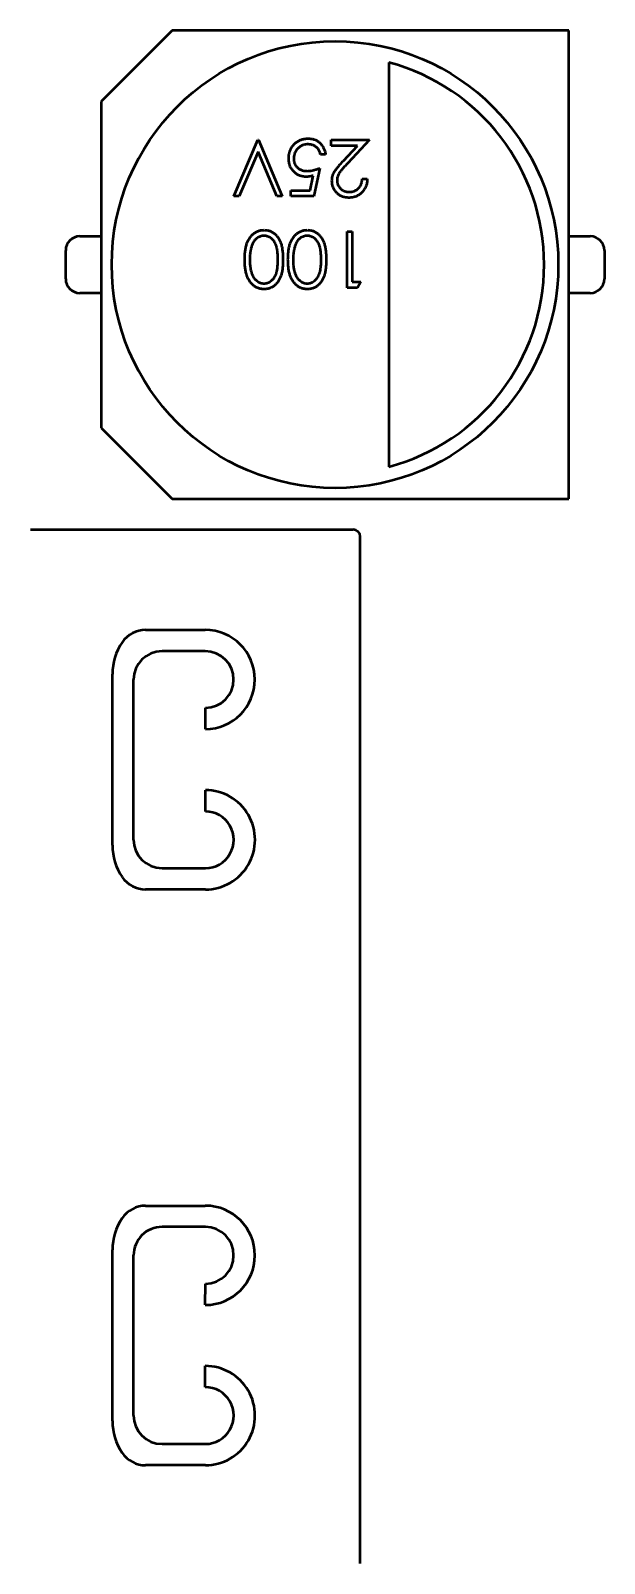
# Model space of a CAD drawing. Header units: inches. Extents: x 5.31 to 11.69, y 3.53 to 7.47.
# Drawn here: x 5.996 to 6.315, y 5.417 to 6.268 of the extents above; entities that cross this region are included whole.
import ezdxf

# ---------------------------------------------------------------- set-up
doc = ezdxf.new("R2010")
doc.units = ezdxf.units.IN
doc.header["$MEASUREMENT"] = 0
doc.layers.add('Visible (ANSI)', color=7, linetype='Continuous', lineweight=50)

msp = doc.modelspace()

# ---------------------------------------------------------------- linework, layer by layer
at = {"layer": 'Visible (ANSI)'}
for p, q in [((6.07439, 6.2684), (6.03502, 6.22903)), ((6.29486, 6.2684), (6.07439, 6.2684)), ((6.29486, 6.00855), (6.29486, 6.2684)), ((6.19484, 6.2507), (6.19484, 6.02625)), ((6.03502, 6.22903), (6.03502, 6.04792)), ((6.10877, 6.17645), (6.12199, 6.2077)), ((6.12199, 6.2077), (6.12239, 6.2077)), ((6.12239, 6.2077), (6.13561, 6.17645)), ((6.16285, 6.20449), (6.16285, 6.2077)), ((6.16285, 6.2077), (6.18409, 6.2077)), ((6.17739, 6.20449), (6.16285, 6.20449)), ((6.16958, 6.19615), (6.17739, 6.20449)), ((6.18409, 6.2077), (6.17197, 6.19476)), ((6.12219, 6.20107), (6.11177, 6.17645)), ((6.1326, 6.17645), (6.12219, 6.20107)), ((6.15965, 6.19968), (6.15684, 6.19968)), ((6.15105, 6.17965), (6.15273, 6.18787)), ((6.15644, 6.19207), (6.15324, 6.17645)), ((6.14042, 6.17645), (6.14042, 6.17965)), ((6.14042, 6.17965), (6.15105, 6.17965)), ((6.18008, 6.18606), (6.18288, 6.18606)), ((6.11177, 6.17645), (6.10877, 6.17645)), ((6.13561, 6.17645), (6.1326, 6.17645)), ((6.15324, 6.17645), (6.14042, 6.17645)), ((6.0232, 6.15422), (6.03502, 6.15422)), ((6.17167, 6.12567), (6.17167, 6.15692)), ((6.17167, 6.15692), (6.17447, 6.15692)), ((6.17447, 6.15692), (6.17447, 6.12888)), ((6.29486, 6.15422), (6.30667, 6.15422)), ((6.01533, 6.1306), (6.01533, 6.14635)), ((6.31454, 6.14635), (6.31454, 6.1306)), ((6.17447, 6.12888), (6.17928, 6.12888)), ((6.17928, 6.12888), (6.17745, 6.12567)), ((6.03502, 6.12273), (6.0232, 6.12273)), ((6.17745, 6.12567), (6.17167, 6.12567)), ((6.30667, 6.12273), (6.29486, 6.12273)), ((6.03502, 6.04792), (6.07439, 6.00855)), ((6.07439, 6.00855), (6.29486, 6.00855)), ((5.99587, 5.99145), (6.175, 5.99145)), ((6.17894, 5.41744), (6.17894, 5.98752)), ((6.05974, 5.93569), (6.09285, 5.93569)), ((6.09285, 5.92388), (6.06884, 5.92388)), ((6.04128, 5.81618), (6.04128, 5.9111)), ((6.05309, 5.81915), (6.05309, 5.90813)), ((6.09293, 5.88057), (6.09293, 5.89238)), ((6.09293, 5.8349), (6.09293, 5.84671)), ((6.06884, 5.8034), (6.09293, 5.8034)), ((6.09293, 5.79159), (6.05974, 5.79159)), ((6.05974, 5.616), (6.09288, 5.616)), ((6.09292, 5.60419), (6.06888, 5.60425)), ((6.04128, 5.49649), (6.04128, 5.59141)), ((6.05309, 5.49947), (6.05309, 5.5885)), ((6.09289, 5.56088), (6.09292, 5.57269)), ((6.09278, 5.51521), (6.09281, 5.52702)), ((6.06884, 5.48372), (6.09292, 5.48372)), ((6.09292, 5.47191), (6.05974, 5.47191))]:
    msp.add_line(p, q, dxfattribs=at)
msp.add_circle((6.16494, 6.13848), 0.12402, dxfattribs=at)
for centre, radius, start, end in [((6.16494, 6.13848), 0.11614, 284.91921, 75.08079), ((6.0232, 6.14635), 0.00787, 90, 180), ((6.30667, 6.14635), 0.00787, 0, 90), ((6.0232, 6.1306), 0.00787, 180, 270), ((6.30667, 6.1306), 0.00787, 270, 0), ((6.175, 5.98752), 0.00394, 0, 90), ((6.05974, 5.91994), 0.01575, 90, 145.85714), ((6.09285, 5.90813), 0.02756, 270.15811, 90.00063), ((6.07278, 5.9111), 0.0315, 145.85714, 180), ((6.06884, 5.90813), 0.01575, 90.00111, 180), ((6.09285, 5.90813), 0.01575, 270.27693, 90.00111), ((6.09293, 5.81915), 0.02756, 270, 90.00073), ((6.09293, 5.81915), 0.01575, 269.99967, 90.00152), ((6.07278, 5.81618), 0.0315, 180, 214.14243), ((6.06884, 5.81915), 0.01575, 180, 270), ((6.05974, 5.80734), 0.01575, 214.14243, 269.99981), ((6.07278, 5.59141), 0.0315, 145.85757, 180), ((6.05974, 5.60025), 0.01575, 90, 145.85757), ((6.09288, 5.58844), 0.02756, 270.0193, 90.00018), ((6.06884, 5.5885), 0.01575, 89.86487, 180), ((6.09288, 5.58844), 0.01575, 270.13513, 89.86487), ((6.09292, 5.49947), 0.02756, 270, 90.22399), ((6.09292, 5.49947), 0.01575, 269.99989, 90.49335), ((6.06884, 5.49947), 0.01575, 180, 270), ((6.07278, 5.49649), 0.0315, 180, 214.14231), ((6.05974, 5.48765), 0.01575, 214.14231, 269.99994)]:
    msp.add_arc(centre, radius, start, end, dxfattribs=at)
for points, knots in [([(6.13922, 6.19749), (6.13922, 6.19774), (6.13923, 6.19825), (6.13929, 6.199), (6.13941, 6.19973), (6.13956, 6.20045), (6.13977, 6.20115), (6.14001, 6.20184), (6.1403, 6.20251), (6.14064, 6.20316), (6.141, 6.20379), (6.14141, 6.20437), (6.14184, 6.20493), (6.14231, 6.20545), (6.14281, 6.20592), (6.14334, 6.20636), (6.1439, 6.20677), (6.1445, 6.20713), (6.14511, 6.20746), (6.14576, 6.20773), (6.14643, 6.20797), (6.14712, 6.20816), (6.14783, 6.20831), (6.14857, 6.20842), (6.14934, 6.20849), (6.14985, 6.2085), (6.15011, 6.2085)], [0, 0, 0, 0, 0.044016, 0.087438, 0.130124, 0.172561, 0.214218, 0.256302, 0.298444, 0.340536, 0.382404, 0.423614, 0.464223, 0.504052, 0.543842, 0.583548, 0.623078, 0.663214, 0.703538, 0.743927, 0.784532, 0.825742, 0.867752, 0.910741, 0.954912, 1, 1, 1, 1]), ([(6.14995, 6.20529), (6.14968, 6.20529), (6.14916, 6.20527), (6.14838, 6.20516), (6.14764, 6.20499), (6.14692, 6.20474), (6.14623, 6.20442), (6.14557, 6.20402), (6.14494, 6.20356), (6.14435, 6.20304), (6.1438, 6.20246), (6.14332, 6.20184), (6.14292, 6.20117), (6.14259, 6.20048), (6.14233, 6.19975), (6.14215, 6.19899), (6.14204, 6.19819), (6.14203, 6.19765), (6.14202, 6.19737)], [0, 0, 0, 0, 0.064204, 0.126419, 0.187672, 0.248041, 0.308337, 0.36969, 0.431725, 0.49597, 0.559779, 0.622313, 0.683925, 0.745104, 0.806749, 0.869093, 0.933293, 1, 1, 1, 1]), ([(6.15684, 6.19968), (6.15677, 6.19998), (6.15664, 6.20055), (6.15635, 6.20136), (6.156, 6.20208), (6.15557, 6.20271), (6.15507, 6.20327), (6.15449, 6.20377), (6.15384, 6.20422), (6.15313, 6.20459), (6.15237, 6.20491), (6.15158, 6.20513), (6.15077, 6.20527), (6.15022, 6.20528), (6.14995, 6.20529)], [0, 0, 0, 0, 0.094686, 0.181992, 0.264373, 0.341639, 0.418558, 0.496448, 0.577307, 0.661447, 0.746668, 0.831367, 0.915207, 1, 1, 1, 1]), ([(6.15011, 6.2085), (6.15043, 6.20849), (6.15104, 6.20848), (6.15194, 6.20835), (6.1528, 6.20817), (6.15362, 6.2079), (6.15441, 6.20755), (6.15516, 6.20712), (6.15587, 6.20662), (6.15654, 6.20605), (6.15716, 6.20541), (6.15771, 6.20473), (6.1582, 6.204), (6.15863, 6.20323), (6.15899, 6.20241), (6.15927, 6.20154), (6.1595, 6.20063), (6.1596, 6.2), (6.15965, 6.19968)], [0, 0, 0, 0, 0.06543, 0.128725, 0.190261, 0.250757, 0.310855, 0.370776, 0.431883, 0.493799, 0.556167, 0.617293, 0.678627, 0.740678, 0.80296, 0.866786, 0.932338, 1, 1, 1, 1]), ([(6.14905, 6.18726), (6.1487, 6.18727), (6.14801, 6.18729), (6.14701, 6.18743), (6.14605, 6.18764), (6.14514, 6.18797), (6.14428, 6.18837), (6.14347, 6.18887), (6.1427, 6.18945), (6.14198, 6.19012), (6.14133, 6.19086), (6.14077, 6.19166), (6.14028, 6.1925), (6.1399, 6.19341), (6.13958, 6.19435), (6.13938, 6.19536), (6.13924, 6.1964), (6.13922, 6.19712), (6.13922, 6.19749)], [0, 0, 0, 0, 0.0658, 0.12938, 0.190783, 0.251293, 0.31082, 0.37037, 0.43076, 0.492598, 0.554813, 0.61609, 0.676931, 0.738289, 0.800784, 0.864793, 0.931053, 1, 1, 1, 1]), ([(6.14202, 6.19737), (6.14203, 6.19712), (6.14204, 6.19663), (6.14213, 6.19591), (6.14229, 6.19523), (6.14252, 6.19459), (6.14281, 6.19398), (6.14317, 6.19341), (6.14358, 6.19287), (6.14407, 6.19238), (6.1446, 6.19192), (6.14518, 6.19154), (6.14581, 6.19121), (6.14647, 6.19094), (6.14718, 6.19072), (6.14794, 6.19058), (6.14873, 6.19049), (6.14928, 6.19048), (6.14956, 6.19047)], [0, 0, 0, 0, 0.065358, 0.127389, 0.188368, 0.24723, 0.305649, 0.363332, 0.422657, 0.482689, 0.543308, 0.604132, 0.664984, 0.727232, 0.791447, 0.858042, 0.92703, 1, 1, 1, 1]), ([(6.16325, 6.18494), (6.16327, 6.18537), (6.1633, 6.18623), (6.16356, 6.1875), (6.16396, 6.18873), (6.16444, 6.18972), (6.16492, 6.19052), (6.16536, 6.19117), (6.16588, 6.19188), (6.16647, 6.19264), (6.16714, 6.19344), (6.16788, 6.1943), (6.1687, 6.19521), (6.16928, 6.19583), (6.16958, 6.19615)], [0, 0, 0, 0, 0.098701, 0.195671, 0.29242, 0.391339, 0.444459, 0.504225, 0.570348, 0.642914, 0.72229, 0.807923, 0.90047, 1, 1, 1, 1]), ([(6.15273, 6.18787), (6.1524, 6.18778), (6.15176, 6.1876), (6.15081, 6.18741), (6.14991, 6.18729), (6.14933, 6.18727), (6.14905, 6.18726)], [0, 0, 0, 0, 0.275068, 0.532901, 0.773973, 1, 1, 1, 1]), ([(6.14956, 6.19047), (6.1498, 6.19047), (6.1503, 6.19049), (6.15107, 6.19056), (6.15187, 6.19069), (6.15271, 6.19087), (6.15359, 6.19109), (6.15451, 6.19137), (6.15547, 6.1917), (6.15611, 6.19194), (6.15644, 6.19207)], [0, 0, 0, 0, 0.102203, 0.211023, 0.3251, 0.446502, 0.573788, 0.708901, 0.850358, 1, 1, 1, 1]), ([(6.17197, 6.19476), (6.17167, 6.19446), (6.17111, 6.19386), (6.1703, 6.193), (6.16958, 6.1922), (6.16894, 6.19146), (6.16839, 6.19078), (6.1679, 6.19017), (6.16751, 6.18961), (6.16708, 6.18896), (6.16667, 6.18817), (6.16631, 6.1872), (6.1661, 6.1862), (6.16607, 6.18552), (6.16606, 6.18519)], [0, 0, 0, 0, 0.110803, 0.212829, 0.306101, 0.390647, 0.466924, 0.534481, 0.593587, 0.644557, 0.7362, 0.825024, 0.911986, 1, 1, 1, 1]), ([(6.17269, 6.17565), (6.17235, 6.17565), (6.17168, 6.17567), (6.1707, 6.17581), (6.16976, 6.17601), (6.16888, 6.17632), (6.16804, 6.17671), (6.16726, 6.17719), (6.16652, 6.17775), (6.16586, 6.1784), (6.16524, 6.1791), (6.16472, 6.17985), (6.16426, 6.18062), (6.16389, 6.18142), (6.16361, 6.18226), (6.1634, 6.18312), (6.16328, 6.18402), (6.16326, 6.18463), (6.16325, 6.18494)], [0, 0, 0, 0, 0.06948, 0.136525, 0.200801, 0.263983, 0.325711, 0.387271, 0.449493, 0.512955, 0.576266, 0.637575, 0.697901, 0.757558, 0.816588, 0.876646, 0.937286, 1, 1, 1, 1]), ([(6.16606, 6.18519), (6.16606, 6.18497), (6.16607, 6.18455), (6.16617, 6.18394), (6.16632, 6.18334), (6.16654, 6.18277), (6.16682, 6.18222), (6.16716, 6.1817), (6.16756, 6.18119), (6.16802, 6.18071), (6.16852, 6.18028), (6.16905, 6.17989), (6.16962, 6.17957), (6.17021, 6.17931), (6.17083, 6.1791), (6.17147, 6.17896), (6.17214, 6.17887), (6.1726, 6.17886), (6.17284, 6.17885)], [0, 0, 0, 0, 0.061965, 0.122122, 0.180988, 0.239933, 0.299906, 0.359989, 0.421776, 0.486576, 0.551535, 0.615018, 0.677259, 0.73973, 0.80305, 0.866495, 0.931973, 1, 1, 1, 1]), ([(6.18288, 6.18606), (6.18287, 6.18569), (6.18283, 6.18496), (6.18266, 6.18389), (6.18242, 6.18288), (6.18208, 6.18191), (6.18166, 6.181), (6.18115, 6.18013), (6.18055, 6.17932), (6.17987, 6.17857), (6.17913, 6.17788), (6.17834, 6.17728), (6.1775, 6.17678), (6.17662, 6.17636), (6.1757, 6.17604), (6.17474, 6.17581), (6.17373, 6.17567), (6.17304, 6.17565), (6.17269, 6.17565)], [0, 0, 0, 0, 0.068791, 0.135103, 0.198979, 0.261904, 0.323495, 0.385195, 0.446969, 0.509765, 0.572251, 0.633405, 0.693251, 0.752583, 0.812579, 0.873275, 0.93555, 1, 1, 1, 1]), ([(6.17284, 6.17885), (6.17308, 6.17886), (6.17356, 6.17887), (6.17427, 6.17896), (6.17494, 6.1791), (6.17558, 6.17932), (6.17619, 6.17958), (6.17677, 6.17991), (6.17732, 6.18029), (6.17783, 6.18073), (6.1783, 6.18123), (6.17872, 6.18178), (6.17908, 6.18238), (6.17939, 6.18302), (6.17965, 6.18371), (6.17985, 6.18446), (6.18, 6.18524), (6.18005, 6.18578), (6.18008, 6.18606)], [0, 0, 0, 0, 0.06443, 0.12653, 0.186744, 0.245898, 0.304053, 0.362196, 0.420655, 0.480331, 0.540663, 0.600744, 0.661982, 0.72448, 0.789067, 0.856333, 0.926362, 1, 1, 1, 1]), ([(6.11478, 6.14131), (6.11478, 6.14179), (6.11479, 6.14272), (6.11485, 6.14408), (6.11497, 6.14537), (6.11511, 6.14658), (6.11531, 6.14771), (6.11556, 6.14877), (6.11583, 6.14976), (6.11617, 6.15068), (6.11654, 6.15152), (6.11694, 6.15232), (6.11737, 6.15306), (6.11784, 6.15374), (6.11835, 6.15438), (6.11889, 6.15495), (6.11945, 6.15548), (6.12006, 6.15595), (6.12068, 6.15637), (6.12133, 6.15673), (6.12199, 6.15703), (6.12267, 6.15729), (6.12337, 6.15748), (6.12409, 6.15762), (6.12482, 6.15771), (6.12531, 6.15772), (6.12556, 6.15772)], [0, 0, 0, 0, 0.065069, 0.127067, 0.185532, 0.240785, 0.293004, 0.342556, 0.388955, 0.432815, 0.474671, 0.514821, 0.553655, 0.591479, 0.627861, 0.663639, 0.698823, 0.733433, 0.76763, 0.801074, 0.83425, 0.86697, 0.899712, 0.932696, 0.966173, 1, 1, 1, 1]), ([(6.12547, 6.15452), (6.12512, 6.1545), (6.12443, 6.15447), (6.12342, 6.15421), (6.12244, 6.15378), (6.12167, 6.15329), (6.12109, 6.15283), (6.12067, 6.15243), (6.12028, 6.15198), (6.11992, 6.1515), (6.11958, 6.15098), (6.11928, 6.15041), (6.119, 6.1498), (6.11884, 6.14937), (6.11876, 6.14915)], [0, 0, 0, 0, 0.112802, 0.225203, 0.339663, 0.459731, 0.521784, 0.583969, 0.64821, 0.71391, 0.781027, 0.851466, 0.924059, 1, 1, 1, 1]), ([(6.13321, 6.1413), (6.1332, 6.14171), (6.1332, 6.14252), (6.13315, 6.1437), (6.13307, 6.1448), (6.13298, 6.14582), (6.13284, 6.14676), (6.13268, 6.14762), (6.13249, 6.1484), (6.13226, 6.14911), (6.132, 6.14976), (6.13172, 6.15036), (6.13141, 6.15093), (6.13108, 6.15146), (6.1307, 6.15194), (6.13031, 6.15239), (6.12988, 6.15279), (6.12929, 6.15327), (6.1285, 6.15376), (6.12752, 6.15419), (6.1265, 6.15447), (6.12581, 6.1545), (6.12547, 6.15452)], [0, 0, 0, 0, 0.072955, 0.141591, 0.205573, 0.265315, 0.320613, 0.371477, 0.418453, 0.461364, 0.501801, 0.540474, 0.577852, 0.614276, 0.64966, 0.684283, 0.718344, 0.752068, 0.817643, 0.879716, 0.939962, 1, 1, 1, 1]), ([(6.12556, 6.15772), (6.12581, 6.15772), (6.12629, 6.15771), (6.12701, 6.15762), (6.12771, 6.15749), (6.12839, 6.1573), (6.12906, 6.15706), (6.12971, 6.15676), (6.13033, 6.15641), (6.13094, 6.15601), (6.13152, 6.15555), (6.13208, 6.15504), (6.13259, 6.15447), (6.13307, 6.15385), (6.13352, 6.15318), (6.13395, 6.15246), (6.13433, 6.15168), (6.13469, 6.15085), (6.135, 6.14995), (6.13528, 6.14896), (6.1355, 6.14789), (6.13568, 6.14674), (6.13583, 6.1455), (6.13594, 6.14418), (6.136, 6.14277), (6.13601, 6.14181), (6.13601, 6.14131)], [0, 0, 0, 0, 0.033789, 0.066625, 0.099289, 0.131367, 0.163592, 0.196113, 0.228912, 0.26217, 0.296004, 0.330232, 0.365076, 0.400968, 0.437877, 0.475966, 0.51564, 0.556675, 0.600028, 0.64669, 0.696419, 0.749772, 0.80685, 0.86743, 0.931884, 1, 1, 1, 1]), ([(6.13881, 6.14131), (6.13882, 6.14179), (6.13883, 6.14272), (6.13889, 6.14408), (6.13901, 6.14537), (6.13915, 6.14658), (6.13935, 6.14771), (6.1396, 6.14877), (6.13987, 6.14976), (6.14021, 6.15068), (6.14058, 6.15152), (6.14098, 6.15232), (6.14141, 6.15306), (6.14188, 6.15374), (6.14238, 6.15438), (6.14292, 6.15495), (6.14349, 6.15548), (6.1441, 6.15595), (6.14472, 6.15637), (6.14537, 6.15673), (6.14603, 6.15703), (6.14671, 6.15729), (6.14741, 6.15748), (6.14813, 6.15762), (6.14886, 6.15771), (6.14935, 6.15772), (6.1496, 6.15772)], [0, 0, 0, 0, 0.065069, 0.127067, 0.185532, 0.240785, 0.293004, 0.342556, 0.388955, 0.432815, 0.474671, 0.514821, 0.553655, 0.591479, 0.627861, 0.663639, 0.698823, 0.733433, 0.76763, 0.801074, 0.83425, 0.86697, 0.899712, 0.932696, 0.966173, 1, 1, 1, 1]), ([(6.14951, 6.15452), (6.14916, 6.1545), (6.14847, 6.15447), (6.14746, 6.15421), (6.14648, 6.15378), (6.14571, 6.15329), (6.14513, 6.15283), (6.14471, 6.15243), (6.14432, 6.15198), (6.14396, 6.1515), (6.14362, 6.15098), (6.14332, 6.15041), (6.14304, 6.1498), (6.14288, 6.14937), (6.1428, 6.14915)], [0, 0, 0, 0, 0.112802, 0.225203, 0.339663, 0.459731, 0.521784, 0.583969, 0.64821, 0.71391, 0.781027, 0.851466, 0.924059, 1, 1, 1, 1]), ([(6.15724, 6.1413), (6.15724, 6.14171), (6.15724, 6.14252), (6.15719, 6.1437), (6.15711, 6.1448), (6.15702, 6.14582), (6.15688, 6.14676), (6.15672, 6.14762), (6.15653, 6.1484), (6.1563, 6.14911), (6.15604, 6.14976), (6.15576, 6.15036), (6.15545, 6.15093), (6.15511, 6.15146), (6.15474, 6.15194), (6.15435, 6.15239), (6.15392, 6.15279), (6.15333, 6.15327), (6.15254, 6.15376), (6.15155, 6.15419), (6.15054, 6.15447), (6.14985, 6.1545), (6.14951, 6.15452)], [0, 0, 0, 0, 0.072955, 0.141591, 0.205573, 0.265315, 0.320613, 0.371477, 0.418453, 0.461364, 0.501801, 0.540474, 0.577852, 0.614276, 0.64966, 0.684283, 0.718344, 0.752068, 0.817643, 0.879716, 0.939962, 1, 1, 1, 1]), ([(6.1496, 6.15772), (6.14985, 6.15772), (6.15033, 6.15771), (6.15105, 6.15762), (6.15175, 6.15749), (6.15243, 6.1573), (6.1531, 6.15706), (6.15374, 6.15676), (6.15437, 6.15641), (6.15498, 6.15601), (6.15556, 6.15555), (6.15612, 6.15504), (6.15663, 6.15447), (6.15711, 6.15385), (6.15756, 6.15318), (6.15798, 6.15246), (6.15837, 6.15168), (6.15872, 6.15085), (6.15904, 6.14995), (6.15931, 6.14896), (6.15954, 6.14789), (6.15972, 6.14674), (6.15987, 6.1455), (6.15998, 6.14418), (6.16004, 6.14277), (6.16005, 6.14181), (6.16005, 6.14131)], [0, 0, 0, 0, 0.033789, 0.066625, 0.099289, 0.131367, 0.163592, 0.196113, 0.228912, 0.26217, 0.296004, 0.330232, 0.365076, 0.400968, 0.437877, 0.475966, 0.51564, 0.556675, 0.600028, 0.64669, 0.696419, 0.749772, 0.80685, 0.86743, 0.931884, 1, 1, 1, 1]), ([(6.11876, 6.14915), (6.11867, 6.14887), (6.11848, 6.14831), (6.11823, 6.14743), (6.11804, 6.14651), (6.11786, 6.14555), (6.11774, 6.14454), (6.11765, 6.1435), (6.11759, 6.14241), (6.11758, 6.14167), (6.11758, 6.1413)], [0, 0, 0, 0, 0.110588, 0.224542, 0.342503, 0.464324, 0.590756, 0.722227, 0.858843, 1, 1, 1, 1]), ([(6.1428, 6.14915), (6.14271, 6.14887), (6.14252, 6.14831), (6.14227, 6.14743), (6.14208, 6.14651), (6.1419, 6.14555), (6.14178, 6.14454), (6.14169, 6.1435), (6.14163, 6.14241), (6.14162, 6.14167), (6.14162, 6.1413)], [0, 0, 0, 0, 0.110588, 0.224542, 0.342503, 0.464324, 0.590756, 0.722227, 0.858843, 1, 1, 1, 1]), ([(6.12556, 6.12487), (6.12531, 6.12487), (6.12482, 6.12488), (6.12409, 6.12498), (6.12337, 6.1251), (6.12268, 6.1253), (6.122, 6.12554), (6.12134, 6.12586), (6.12069, 6.1262), (6.12008, 6.12662), (6.11948, 6.12708), (6.11891, 6.12761), (6.11837, 6.12818), (6.11788, 6.12881), (6.1174, 6.1295), (6.11697, 6.13024), (6.11657, 6.13104), (6.11619, 6.13189), (6.11586, 6.13281), (6.11556, 6.1338), (6.11532, 6.13487), (6.11512, 6.13601), (6.11497, 6.13723), (6.11485, 6.13853), (6.11479, 6.13989), (6.11478, 6.14083), (6.11478, 6.14131)], [0, 0, 0, 0, 0.033788, 0.067226, 0.099841, 0.132545, 0.16513, 0.198011, 0.23128, 0.265044, 0.299216, 0.334359, 0.369695, 0.406258, 0.443804, 0.482982, 0.523085, 0.565267, 0.609343, 0.656393, 0.705887, 0.758326, 0.813833, 0.872795, 0.934723, 1, 1, 1, 1]), ([(6.11758, 6.1413), (6.11759, 6.14092), (6.11759, 6.14019), (6.11763, 6.13911), (6.11773, 6.13809), (6.11783, 6.13711), (6.11799, 6.1362), (6.11815, 6.13533), (6.11838, 6.13452), (6.11862, 6.13375), (6.1189, 6.13304), (6.1192, 6.13237), (6.11952, 6.13176), (6.11987, 6.1312), (6.12025, 6.13068), (6.12066, 6.13022), (6.12108, 6.12979), (6.12168, 6.12932), (6.12246, 6.12883), (6.12343, 6.12839), (6.12444, 6.12813), (6.12513, 6.12809), (6.12547, 6.12807)], [0, 0, 0, 0, 0.065674, 0.128473, 0.188155, 0.24508, 0.299416, 0.350785, 0.399899, 0.446624, 0.491202, 0.533319, 0.573791, 0.612461, 0.649528, 0.685459, 0.720284, 0.754012, 0.819093, 0.880506, 0.940318, 1, 1, 1, 1]), ([(6.12547, 6.12807), (6.12581, 6.12809), (6.12651, 6.12813), (6.12753, 6.12839), (6.12851, 6.12882), (6.12929, 6.12931), (6.12988, 6.12979), (6.1303, 6.13019), (6.1307, 6.13063), (6.13106, 6.13112), (6.1314, 6.13164), (6.13172, 6.1322), (6.13199, 6.13281), (6.13225, 6.13346), (6.13248, 6.13417), (6.13267, 6.13495), (6.13284, 6.13582), (6.13297, 6.13676), (6.13308, 6.13778), (6.13315, 6.13888), (6.1332, 6.14006), (6.1332, 6.14088), (6.13321, 6.1413)], [0, 0, 0, 0, 0.060377, 0.120865, 0.182579, 0.247626, 0.281336, 0.315119, 0.349457, 0.384606, 0.421016, 0.458237, 0.496894, 0.537315, 0.58021, 0.627167, 0.678438, 0.734024, 0.793778, 0.857736, 0.926709, 1, 1, 1, 1]), ([(6.13601, 6.14131), (6.13601, 6.14081), (6.136, 6.13983), (6.13594, 6.13842), (6.13583, 6.13709), (6.13569, 6.13584), (6.13551, 6.13469), (6.13528, 6.13362), (6.13501, 6.13265), (6.1347, 6.13175), (6.13436, 6.13092), (6.13398, 6.13015), (6.13355, 6.12944), (6.13311, 6.12876), (6.13262, 6.12815), (6.13211, 6.12758), (6.13155, 6.12707), (6.13097, 6.1266), (6.13035, 6.1262), (6.12972, 6.12584), (6.12907, 6.12554), (6.1284, 6.1253), (6.12772, 6.1251), (6.12701, 6.12497), (6.12629, 6.12488), (6.12581, 6.12487), (6.12556, 6.12487)], [0, 0, 0, 0, 0.06859, 0.133236, 0.194298, 0.251261, 0.304491, 0.354209, 0.400451, 0.443378, 0.483979, 0.523213, 0.561001, 0.597856, 0.633471, 0.668265, 0.702638, 0.736825, 0.77043, 0.803572, 0.835925, 0.86847, 0.900854, 0.933471, 0.96626, 1, 1, 1, 1]), ([(6.1496, 6.12487), (6.14935, 6.12487), (6.14886, 6.12488), (6.14813, 6.12498), (6.14741, 6.1251), (6.14672, 6.1253), (6.14604, 6.12554), (6.14538, 6.12586), (6.14473, 6.1262), (6.14412, 6.12662), (6.14352, 6.12708), (6.14295, 6.12761), (6.14241, 6.12818), (6.14191, 6.12881), (6.14144, 6.1295), (6.14101, 6.13024), (6.1406, 6.13104), (6.14023, 6.13189), (6.13989, 6.13281), (6.1396, 6.1338), (6.13936, 6.13487), (6.13916, 6.13601), (6.139, 6.13723), (6.13889, 6.13853), (6.13883, 6.13989), (6.13882, 6.14083), (6.13881, 6.14131)], [0, 0, 0, 0, 0.033788, 0.067226, 0.099841, 0.132545, 0.16513, 0.198011, 0.23128, 0.265044, 0.299216, 0.334359, 0.369695, 0.406258, 0.443804, 0.482982, 0.523085, 0.565267, 0.609343, 0.656393, 0.705887, 0.758326, 0.813833, 0.872795, 0.934723, 1, 1, 1, 1]), ([(6.14162, 6.1413), (6.14162, 6.14092), (6.14163, 6.14019), (6.14167, 6.13911), (6.14177, 6.13809), (6.14187, 6.13711), (6.14203, 6.1362), (6.14219, 6.13533), (6.14242, 6.13452), (6.14266, 6.13375), (6.14293, 6.13304), (6.14324, 6.13237), (6.14356, 6.13176), (6.14391, 6.1312), (6.14429, 6.13068), (6.1447, 6.13022), (6.14512, 6.12979), (6.14572, 6.12932), (6.1465, 6.12883), (6.14747, 6.12839), (6.14848, 6.12813), (6.14917, 6.12809), (6.14951, 6.12807)], [0, 0, 0, 0, 0.065674, 0.128473, 0.188155, 0.24508, 0.299416, 0.350785, 0.399899, 0.446624, 0.491202, 0.533319, 0.573791, 0.612461, 0.649528, 0.685459, 0.720284, 0.754012, 0.819093, 0.880506, 0.940318, 1, 1, 1, 1]), ([(6.14951, 6.12807), (6.14985, 6.12809), (6.15054, 6.12813), (6.15156, 6.12839), (6.15255, 6.12882), (6.15333, 6.12931), (6.15392, 6.12979), (6.15434, 6.13019), (6.15474, 6.13063), (6.1551, 6.13112), (6.15544, 6.13164), (6.15575, 6.1322), (6.15603, 6.13281), (6.15629, 6.13346), (6.15652, 6.13417), (6.15671, 6.13495), (6.15688, 6.13582), (6.15701, 6.13676), (6.15712, 6.13778), (6.15719, 6.13888), (6.15724, 6.14006), (6.15724, 6.14088), (6.15724, 6.1413)], [0, 0, 0, 0, 0.060377, 0.120865, 0.182579, 0.247626, 0.281336, 0.315119, 0.349457, 0.384606, 0.421016, 0.458237, 0.496894, 0.537315, 0.58021, 0.627167, 0.678438, 0.734024, 0.793778, 0.857736, 0.926709, 1, 1, 1, 1]), ([(6.16005, 6.14131), (6.16005, 6.14081), (6.16004, 6.13983), (6.15998, 6.13842), (6.15987, 6.13709), (6.15973, 6.13584), (6.15955, 6.13469), (6.15932, 6.13362), (6.15905, 6.13265), (6.15874, 6.13175), (6.1584, 6.13092), (6.15802, 6.13015), (6.15759, 6.12944), (6.15715, 6.12876), (6.15666, 6.12815), (6.15615, 6.12758), (6.15559, 6.12707), (6.15501, 6.1266), (6.15439, 6.1262), (6.15376, 6.12584), (6.15311, 6.12554), (6.15244, 6.1253), (6.15175, 6.1251), (6.15105, 6.12497), (6.15033, 6.12488), (6.14985, 6.12487), (6.1496, 6.12487)], [0, 0, 0, 0, 0.06859, 0.133236, 0.194298, 0.251261, 0.304491, 0.354209, 0.400451, 0.443378, 0.483979, 0.523213, 0.561001, 0.597856, 0.633471, 0.668265, 0.702638, 0.736825, 0.77043, 0.803572, 0.835925, 0.86847, 0.900854, 0.933471, 0.96626, 1, 1, 1, 1])]:
    msp.add_open_spline(points, degree=3, knots=knots, dxfattribs=at)

doc.saveas('drawing.dxf')
